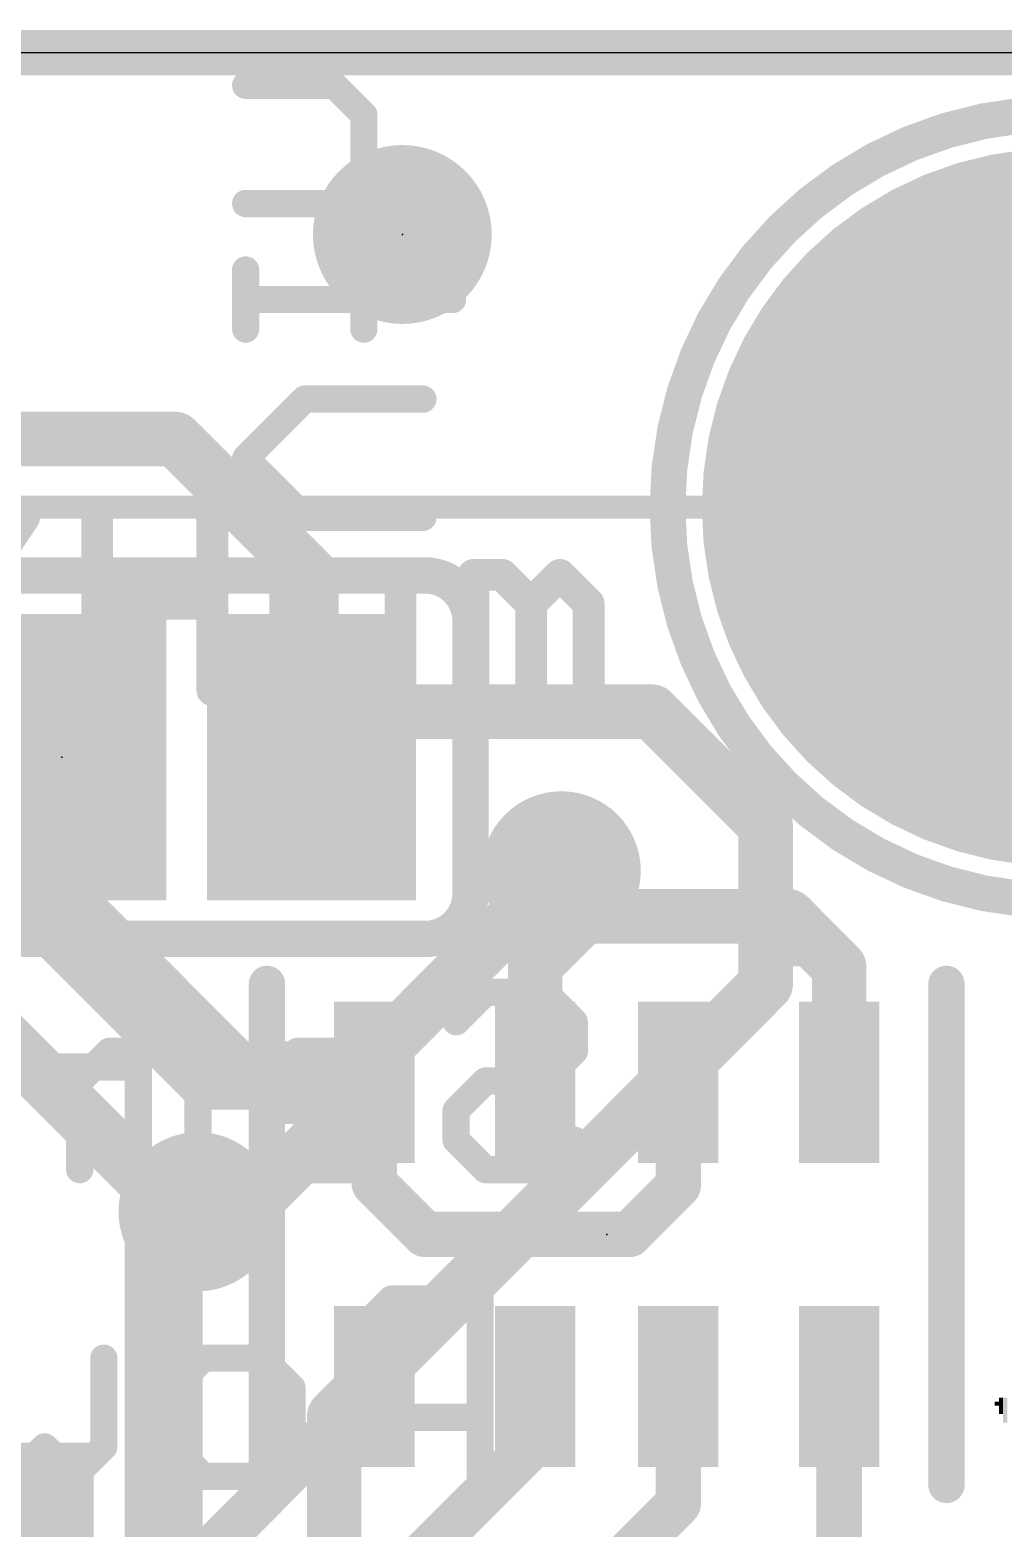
# Model space of a CAD drawing. Extents: x -0.1 to 34.1, y -8.2 to 23.
# Drawn here: x 17.09 to 22.54, y 14.62 to 22.99 of the extents above; entities that cross this region are included whole.
import ezdxf

# ---------------------------------------------------------------- set-up
doc = ezdxf.new("R2010")
doc.units = 0
for name, color, linetype in [('1', 12, 'CONTINUOUS'), ('16', 5, 'CONTINUOUS'), ('17', 110, 'CONTINUOUS'), ('18', 110, 'CONTINUOUS'), ('20', 53, 'CONTINUOUS'), ('21', 40, 'CONTINUOUS'), ('22', 6, 'CONTINUOUS'), ('23', 40, 'CONTINUOUS'), ('24', 6, 'CONTINUOUS'), ('47', 253, 'CONTINUOUS')]:
    doc.layers.add(name, color=color, linetype=linetype)

# ---------------------------------------------------------------- blocks, each defined once
blk = doc.blocks.new('PIE')
at = {"const_width": 0.5}
blk.add_lwpolyline([(0, -0.25, 1), (0, 0.25, 1), (0, -0.25)], format="xyb", dxfattribs=at)
blk = doc.blocks.new('RECT')
blk.add_solid([(-0.5, -0.5), (0.5, -0.5), (-0.5, 0.5), (0.5, 0.5)])
blk = doc.blocks.new('ROUNDP')
at = {"const_width": 0.5}
blk.add_lwpolyline([(0, -0.25, 1), (0, 0.25, 1), (0, -0.25)], format="xyb", dxfattribs=at)
blk = doc.blocks.new('ROUNDV')
at = {"const_width": 0.5}
blk.add_lwpolyline([(0, -0.25, 1), (0, 0.25, 1), (0, -0.25)], format="xyb", dxfattribs=at)

msp = doc.modelspace()

# ---------------------------------------------------------------- linework, layer by layer
at = {"layer": '1'}
for points, const_width in [([(0, 22.86), (25.4, 22.86)], 0.254), ([(18.073, 17.106), (13.716, 21.463)], 0.3048), ([(20.066, 18.288), (20.32, 18.034)], 0.3048), ([(19.92, 17.761), (20.193, 18.034)], 0.3048), ([(20.193, 18.034), (20.32, 18.034)], 0.3048), ([(21.239, 18.034), (20.32, 18.034)], 0.3048), ([(21.366, 17.907), (21.239, 18.034)], 0.3048), ([(21.336, 18.034), (21.463, 17.907)], 0.3048), ([(21.463, 17.907), (21.366, 17.907)], 0.3048), ([(21.463, 17.907), (21.62, 17.75)], 0.3048), ([(19.92, 17.106), (19.92, 17.761)], 0.3048), ([(21.62, 17.75), (21.62, 17.106)], 0.3048), ([(19.02, 17.106), (18.073, 17.106)], 0.3048), ([(19.02, 17.106), (18.297, 16.383)], 0.3048), ([(19.02, 17.106), (19.02, 16.54)], 0.254), ([(20.72, 16.529), (20.72, 17.106)], 0.254), ([(19.02, 16.54), (19.304, 16.256)], 0.254), ([(20.447, 16.256), (20.72, 16.529)], 0.254), ([(18.297, 16.383), (18.034, 16.383)], 0.3048), ([(19.304, 16.256), (20.447, 16.256)], 0.254), ([(19.02, 15.406), (18.034, 14.42)], 0.254), ([(19.92, 15.406), (19.92, 15.094)], 0.254), ([(20.72, 14.751), (20.72, 15.406)], 0.254), ([(21.62, 15.406), (21.62, 14.204)], 0.254), ([(19.92, 15.094), (18.796, 13.97)], 0.254), ([(20.066, 14.097), (20.72, 14.751)], 0.254)]:
    msp.add_lwpolyline(points, dxfattribs=dict(at, const_width=const_width))
for points, const_width in [([(20.1199, 18.3419, 1), (20.0121, 18.2341)], 0.1524), ([(20.193, 18.1102, 1), (20.193, 17.9578)], 0.1524), ([(20.2469, 17.9801, 1), (20.1391, 18.0879)], 0.1524), ([(20.32, 18.1102, 1), (20.32, 17.9578)], 0.1524), ([(20.32, 17.9578, 1), (20.32, 18.1102)], 0.1524), ([(21.2929, 18.0879, 1), (21.1851, 17.9801)], 0.1524), ([(21.239, 17.9578, 1), (21.239, 18.1102)], 0.1524), ([(21.3899, 18.0879, 1), (21.2821, 17.9801)], 0.1524), ([(20.2661, 17.9801, 1), (20.3739, 18.0879)], 0.1524), ([(21.366, 17.9832, 1), (21.366, 17.8308)], 0.1524), ([(21.3121, 17.8531, 1), (21.4199, 17.9609)], 0.1524), ([(21.5169, 17.9609, 1), (21.4091, 17.8531)], 0.1524), ([(21.4091, 17.8531, 1), (21.5169, 17.9609)], 0.1524), ([(21.463, 17.8308, 1), (21.463, 17.9832)], 0.1524), ([(19.9962, 17.761, 1), (19.8438, 17.761)], 0.1524), ([(19.8661, 17.8149, 1), (19.9739, 17.7071)], 0.1524), ([(21.6962, 17.75, 1), (21.5438, 17.75)], 0.1524), ([(21.5661, 17.6961, 1), (21.6739, 17.8039)], 0.1524), ([(18.073, 17.1822, 1), (18.073, 17.0298)], 0.1524), ([(19.0739, 17.0521, 1), (18.9661, 17.1599)], 0.1524), ([(19.02, 17.0298, 1), (19.02, 17.1822)], 0.1524), ([(18.0191, 17.0521, 1), (18.1269, 17.1599)], 0.1524), ([(19.0835, 17.106, 1), (18.9565, 17.106)], 0.127), ([(19.8438, 17.106, 1), (19.9962, 17.106)], 0.1524), ([(20.7835, 17.106, 1), (20.6565, 17.106)], 0.127), ([(21.5438, 17.106, 1), (21.6962, 17.106)], 0.1524), ([(19.0649, 16.5849, 1), (18.9751, 16.4951)], 0.127), ([(18.9565, 16.54, 1), (19.0835, 16.54)], 0.127), ([(20.6565, 16.529, 1), (20.7835, 16.529)], 0.127), ([(20.7649, 16.4841, 1), (20.6751, 16.5739)], 0.127), ([(18.034, 16.4592, 1), (18.034, 16.3068)], 0.1524), ([(18.2431, 16.4369, 1), (18.3509, 16.3291)], 0.1524), ([(18.297, 16.3068, 1), (18.297, 16.4592)], 0.1524), ([(19.304, 16.3195, 1), (19.304, 16.1925)], 0.127), ([(19.2591, 16.2111, 1), (19.3489, 16.3009)], 0.127), ([(20.4021, 16.3009, 1), (20.4919, 16.2111)], 0.127), ([(20.447, 16.1925, 1), (20.447, 16.3195)], 0.127), ([(19.0649, 15.3611, 1), (18.9751, 15.4509)], 0.127), ([(19.9835, 15.406, 1), (19.8565, 15.406)], 0.127), ([(20.7835, 15.406, 1), (20.6565, 15.406)], 0.127), ([(21.6835, 15.406, 1), (21.5565, 15.406)], 0.127), ([(19.8565, 15.094, 1), (19.9835, 15.094)], 0.127), ([(19.9649, 15.0491, 1), (19.8751, 15.1389)], 0.127), ([(20.7649, 14.7061, 1), (20.6751, 14.7959)], 0.127), ([(20.6565, 14.751, 1), (20.7835, 14.751)], 0.127)]:
    msp.add_lwpolyline(points, format="xyb", dxfattribs=dict(at, const_width=const_width))
at = {"layer": '16'}
for points, const_width in [([(0, 22.86), (25.4, 22.86)], 0.254), ([(10.668, 20.701), (17.907, 20.701)], 0.3048), ([(17.907, 20.701), (18.669, 19.939)], 0.3048), ([(18.669, 19.939), (18.669, 18.923)], 0.3048), ([(18.669, 18.923), (18.923, 19.177)], 0.3048), ([(18.923, 19.177), (20.574, 19.177)], 0.3048), ([(20.574, 19.177), (21.209, 18.542)], 0.3048), ([(17.272, 18.923), (17.272, 18.161)], 0.3048), ([(21.209, 18.542), (21.209, 17.653)], 0.3048), ([(15.875, 18.415), (17.907, 16.383)], 0.3048), ([(20.066, 18.288), (18.9611, 17.1831)], 0.3048), ([(17.272, 18.161), (18.2499, 17.1831)], 0.3048), ([(16.3322, 17.9756), (17.907, 16.4008)], 0.3048), ([(21.209, 17.653), (18.796, 15.24)], 0.3048), ([(18.9611, 17.1831), (18.2499, 17.1831)], 0.3048), ([(17.907, 16.4008), (17.907, 16.383)], 0.3048), ([(17.907, 16.383), (17.907, 6.6287)], 0.3048), ([(17.907, 16.383), (18.034, 16.256)], 0.3048), ([(18.034, 16.383), (18.034, 16.256)], 0.3048), ([(18.796, 15.24), (18.796, 11.049)], 0.3048)]:
    msp.add_lwpolyline(points, dxfattribs=dict(at, const_width=const_width))
at = {"layer": '16', "const_width": 0.1524}
for points in [[(17.9609, 20.7549, 1), (17.8531, 20.6471)], [(17.907, 20.6248, 1), (17.907, 20.7772)], [(18.7452, 19.939, 1), (18.5928, 19.939)], [(18.6151, 19.8851, 1), (18.7229, 19.9929)], [(18.923, 19.2532, 1), (18.923, 19.1008)], [(18.9769, 19.1231, 1), (18.8691, 19.2309)], [(20.6279, 19.2309, 1), (20.5201, 19.1231)], [(20.574, 19.1008, 1), (20.574, 19.2532)], [(17.3482, 18.923, 1), (17.1958, 18.923)], [(18.6151, 18.9769, 1), (18.7229, 18.8691)], [(18.5928, 18.923, 1), (18.7452, 18.923)], [(21.2852, 18.542, 1), (21.1328, 18.542)], [(21.1551, 18.4881, 1), (21.2629, 18.5959)], [(20.1199, 18.2341, 1), (20.0121, 18.3419)], [(17.3259, 18.2149, 1), (17.2181, 18.1071)], [(17.1958, 18.161, 1), (17.3482, 18.161)], [(21.2629, 17.5991, 1), (21.1551, 17.7069)], [(21.1328, 17.653, 1), (21.2852, 17.653)], [(18.2499, 17.2593, 1), (18.2499, 17.1069)], [(18.9611, 17.1069, 1), (18.9611, 17.2593)], [(18.196, 17.1292, 1), (18.3038, 17.237)], [(18.9072, 17.237, 1), (19.015, 17.1292)], [(17.9832, 16.4008, 1), (17.8308, 16.4008)], [(17.9832, 16.383, 1), (17.8308, 16.383)], [(17.9609, 16.4369, 1), (17.8531, 16.3291)], [(17.8531, 16.3469, 1), (17.9609, 16.4547)], [(17.8531, 16.3291, 1), (17.9609, 16.4369)], [(18.1102, 16.383, 1), (17.9578, 16.383)], [(17.8308, 16.383, 1), (17.9832, 16.383)], [(17.9578, 16.256, 1), (18.1102, 16.256)], [(17.9801, 16.2021, 1), (18.0879, 16.3099)], [(18.8722, 15.24, 1), (18.7198, 15.24)], [(18.7421, 15.2939, 1), (18.8499, 15.1861)]]:
    msp.add_lwpolyline(points, format="xyb", dxfattribs=at)
at = {"layer": '20'}
msp.add_line((22.86, 22.86), (2.54, 22.86), dxfattribs=at)
at = {"layer": '21'}
for points, const_width in [([(22.86, 18.12, 1), (22.86, 22.52, 1), (22.86, 18.12)], 0.2), ([(17.0988, 20.239, 1), (17.0248, 20.2883)], 0.0889), ([(17.5147, 20.2637, 1), (17.4258, 20.2637)], 0.0889), ([(18.1587, 20.2637, 1), (18.0698, 20.2637)], 0.0889), ([(18.5672, 19.9417, 1), (18.4783, 19.9417)], 0.0889), ([(19.2112, 19.9417, 1), (19.1223, 19.9417)], 0.0889), ([(19.6196, 19.9417, 1), (19.5307, 19.9417)], 0.0889), ([(19.5752, 19.9861, 1), (19.5752, 19.8972)], 0.0889), ([(19.7676, 19.9731, 1), (19.7048, 19.9102)], 0.0889), ([(19.7362, 19.8972, 1), (19.7362, 19.9861)], 0.0889), ([(20.0896, 19.9731, 1), (20.0268, 19.9102)], 0.0889), ([(20.0896, 19.9102, 1), (20.0268, 19.9731)], 0.0889), ([(17.4703, 19.8251, 1), (17.4703, 19.7362)], 0.0889), ([(18.1143, 19.7362, 1), (18.1143, 19.8251)], 0.0889), ([(19.9417, 19.7807, 1), (19.8528, 19.7807)], 0.0889), ([(19.8658, 19.8121, 1), (19.9286, 19.7492)], 0.0889), ([(19.8658, 19.7492, 1), (19.9286, 19.8121)], 0.0889), ([(20.2637, 19.7807, 1), (20.1748, 19.7807)], 0.0889), ([(20.1878, 19.7492, 1), (20.2506, 19.8121)], 0.0889), ([(18.5542, 19.4901, 1), (18.4913, 19.4272)], 0.0889), ([(18.4783, 19.4587, 1), (18.5672, 19.4587)], 0.0889), ([(17.4258, 19.2977, 1), (17.5147, 19.2977)], 0.0889), ([(18.0698, 19.2977, 1), (18.1587, 19.2977)], 0.0889), ([(18.6837, 19.3421, 1), (18.6837, 19.2532)], 0.0889), ([(18.6523, 19.2662, 1), (18.7152, 19.3291)], 0.0889), ([(19.1223, 19.2977, 1), (19.2112, 19.2977)], 0.0889), ([(19.1668, 19.2532, 1), (19.1668, 19.3421)], 0.0889), ([(19.5307, 19.2977, 1), (19.6196, 19.2977)], 0.0889), ([(19.8528, 19.2977, 1), (19.9417, 19.2977)], 0.0889), ([(20.1748, 19.2977, 1), (20.2637, 19.2977)], 0.0889), ([(18.4708, 17.656, 1), (18.3692, 17.656)], 0.1016), ([(22.2708, 17.656, 1), (22.1692, 17.656)], 0.1016), ([(17.7381, 17.192, 1), (17.6619, 17.192)], 0.0762), ([(17.7, 17.1539, 1), (17.7, 17.2301)], 0.0762), ([(18.3692, 14.856, 1), (18.4708, 14.856)], 0.1016), ([(22.1692, 14.856, 1), (22.2708, 14.856)], 0.1016)]:
    msp.add_lwpolyline(points, format="xyb", dxfattribs=dict(at, const_width=const_width))
for points, const_width in [([(16.4178, 19.2977), (17.0618, 20.2637)], 0.1778), ([(17.4703, 19.2977), (17.4703, 20.2637)], 0.1778), ([(18.1143, 20.2637), (18.1143, 19.2977)], 0.1778), ([(18.5227, 19.9417), (18.5227, 19.4587)], 0.1778), ([(19.1668, 19.2977), (19.1668, 19.9417)], 0.1778), ([(19.5752, 19.2977), (19.5752, 19.9417)], 0.1778), ([(19.5752, 19.9417), (19.7362, 19.9417)], 0.1778), ([(19.7362, 19.9417), (19.8972, 19.7807)], 0.1778), ([(19.8972, 19.7807), (20.0582, 19.9417)], 0.1778), ([(20.0582, 19.9417), (20.2192, 19.7807)], 0.1778), ([(17.4703, 19.7807), (18.1143, 19.7807)], 0.1778), ([(19.8972, 19.7807), (19.8972, 19.2977)], 0.1778), ([(20.2192, 19.7807), (20.2192, 19.2977)], 0.1778), ([(18.5227, 19.4587), (18.6837, 19.2977)], 0.1778), ([(18.6837, 19.2977), (19.1668, 19.2977)], 0.1778), ([(18.42, 14.856), (18.42, 17.656)], 0.2032), ([(22.22, 17.656), (22.22, 14.856)], 0.2032), ([(7.7, 17.192), (17.7, 17.192)], 0.1524), ([(17.7, 17.192), (17.7, 7.192)], 0.1524)]:
    msp.add_lwpolyline(points, dxfattribs=dict(at, const_width=const_width))
at = {"layer": '22'}
for points, const_width in [([(18.7964, 22.678), (18.3007, 22.678)], 0.1524), ([(18.9617, 22.5127), (18.7964, 22.678)], 0.1524), ([(18.9617, 22.017), (18.9617, 22.5127)], 0.1524), ([(18.3007, 22.017), (18.9617, 22.017)], 0.1524), ([(18.3007, 21.3154), (18.3007, 21.6459)], 0.1524), ([(18.9617, 21.4806), (18.3007, 21.4806)], 0.1524), ([(18.9617, 21.3154), (18.9617, 21.4806)], 0.1524), ([(19.4574, 21.4806), (19.2921, 21.4806)], 0.1524), ([(18.3007, 20.5934), (18.6312, 20.9239)], 0.1524), ([(18.6312, 20.9239), (19.2921, 20.9239)], 0.1524), ([(18.6312, 20.2629), (18.3007, 20.5934)], 0.1524), ([(19.2921, 20.2629), (18.6312, 20.2629)], 0.1524), ([(19.304, 19.939), (15.24, 19.939)], 0.2032), ([(19.558, 19.685), (19.558, 18.161)], 0.2032), ([(15.24, 17.907), (19.304, 17.907)], 0.2032), ([(19.4775, 17.4442), (19.6427, 17.6094)], 0.1524), ([(19.6427, 17.6094), (19.9732, 17.6094)], 0.1524), ([(19.9732, 17.6094), (20.1385, 17.4442)], 0.1524), ([(20.1385, 17.4442), (20.1385, 17.2789)], 0.1524), ([(17.5378, 17.2789), (17.3726, 17.1137)], 0.1524), ([(18.0336, 17.2789), (17.5378, 17.2789)], 0.1524), ([(18.0336, 16.618), (18.0336, 17.2789)], 0.1524), ([(18.5903, 17.2789), (18.4251, 17.1137)], 0.1524), ([(18.9208, 17.2789), (18.5903, 17.2789)], 0.1524), ([(19.086, 17.1137), (18.9208, 17.2789)], 0.1524), ([(20.1385, 17.2789), (19.9732, 17.1137)], 0.1524), ([(17.3726, 17.1137), (17.3726, 16.618)], 0.1524), ([(18.4251, 17.1137), (18.4251, 16.9484)], 0.1524), ([(19.086, 16.7832), (19.086, 17.1137)], 0.1524), ([(19.6427, 17.1137), (19.4775, 16.9484)], 0.1524), ([(19.9732, 17.1137), (19.6427, 17.1137)], 0.1524), ([(18.4251, 16.9484), (19.086, 16.9484)], 0.1524), ([(19.4775, 16.9484), (19.4775, 16.7832)], 0.1524), ([(18.9208, 16.618), (19.086, 16.7832)], 0.1524), ([(19.4775, 16.7832), (19.6427, 16.618)], 0.1524), ([(19.9732, 16.618), (20.1385, 16.7832)], 0.1524), ([(18.5903, 16.618), (18.9208, 16.618)], 0.1524), ([(19.6427, 16.618), (19.9732, 16.618)], 0.1524), ([(19.1165, 15.8949), (18.9513, 15.7297)], 0.1524), ([(19.6122, 15.8949), (19.1165, 15.8949)], 0.1524), ([(19.6122, 14.9035), (19.6122, 15.8949)], 0.1524), ([(18.9513, 15.7297), (18.9513, 15.3992)], 0.1524), ([(17.5073, 15.5644), (17.5073, 15.0687)], 0.1524), ([(17.8988, 15.3992), (18.0641, 15.5644)], 0.1524), ([(18.0641, 15.5644), (18.3945, 15.5644)], 0.1524), ([(18.3945, 15.5644), (18.5598, 15.3992)], 0.1524), ([(17.8988, 15.0687), (17.8988, 15.3992)], 0.1524), ([(18.5598, 15.3992), (18.5598, 15.0687)], 0.1524), ([(18.9513, 15.3992), (19.1165, 15.2339)], 0.1524), ([(19.1165, 15.2339), (19.6122, 15.2339)], 0.1524), ([(17.1768, 15.0687), (17.0116, 14.9035)], 0.1524), ([(17.3421, 14.9035), (17.1768, 15.0687)], 0.1524), ([(17.5073, 15.0687), (17.3421, 14.9035)], 0.1524), ([(18.0641, 14.9035), (17.8988, 15.0687)], 0.1524), ([(18.5598, 15.0687), (18.3945, 14.9035)], 0.1524), ([(18.3945, 14.9035), (18.0641, 14.9035)], 0.1524)]:
    msp.add_lwpolyline(points, dxfattribs=dict(at, const_width=const_width))
for points, const_width in [([(18.3007, 22.7161, 1), (18.3007, 22.6399)], 0.0762), ([(18.8234, 22.7049, 1), (18.7695, 22.651)], 0.0762), ([(18.7964, 22.6399, 1), (18.7964, 22.7161)], 0.0762), ([(18.9998, 22.5127, 1), (18.9236, 22.5127)], 0.0762), ([(18.9347, 22.4858, 1), (18.9886, 22.5397)], 0.0762), ([(18.3007, 22.0551, 1), (18.3007, 21.9789)], 0.0762), ([(18.9236, 22.017, 1), (18.9998, 22.017)], 0.0762), ([(18.9617, 21.9789, 1), (18.9617, 22.0551)], 0.0762), ([(18.3388, 21.6459, 1), (18.2626, 21.6459)], 0.0762), ([(18.3007, 21.5187, 1), (18.3007, 21.4425)], 0.0762), ([(18.9998, 21.4806, 1), (18.9236, 21.4806)], 0.0762), ([(18.9617, 21.4425, 1), (18.9617, 21.5187)], 0.0762), ([(19.2921, 21.5187, 1), (19.2921, 21.4425)], 0.0762), ([(19.4574, 21.4425, 1), (19.4574, 21.5187)], 0.0762), ([(18.2626, 21.3154, 1), (18.3388, 21.3154)], 0.0762), ([(18.9236, 21.3154, 1), (18.9998, 21.3154)], 0.0762), ([(18.6312, 20.962, 1), (18.6312, 20.8858)], 0.0762), ([(18.6581, 20.8969, 1), (18.6042, 20.9508)], 0.0762), ([(19.2921, 20.8858, 1), (19.2921, 20.962)], 0.0762), ([(18.3276, 20.6203, 1), (18.2738, 20.5665)], 0.0762), ([(18.2738, 20.6203, 1), (18.3276, 20.5665)], 0.0762), ([(18.6312, 20.301, 1), (18.6312, 20.2248)], 0.0762), ([(18.6042, 20.236, 1), (18.6581, 20.2899)], 0.0762), ([(19.2921, 20.2248, 1), (19.2921, 20.301)], 0.0762), ([(19.558, 19.685, 0.4142), (19.304, 19.939)], 0.2032), ([(19.304, 19.9898, 1), (19.304, 19.8882)], 0.1016), ([(19.304, 19.8882, 1), (19.304, 19.9898)], 0.1016), ([(19.6088, 19.685, 1), (19.5072, 19.685)], 0.1016), ([(19.5072, 19.685, 1), (19.6088, 19.685)], 0.1016), ([(19.304, 17.907, 0.4142), (19.558, 18.161)], 0.2032), ([(19.6088, 18.161, 1), (19.5072, 18.161)], 0.1016), ([(19.5072, 18.161, 1), (19.6088, 18.161)], 0.1016), ([(19.304, 17.9578, 1), (19.304, 17.8562)], 0.1016), ([(19.304, 17.8562, 1), (19.304, 17.9578)], 0.1016), ([(19.6427, 17.6475, 1), (19.6427, 17.5713)], 0.0762), ([(19.6697, 17.5825, 1), (19.6158, 17.6363)], 0.0762), ([(20.0002, 17.6363, 1), (19.9463, 17.5825)], 0.0762), ([(19.9732, 17.5713, 1), (19.9732, 17.6475)], 0.0762), ([(19.4506, 17.4711, 1), (19.5045, 17.4172)], 0.0762), ([(20.1766, 17.4442, 1), (20.1004, 17.4442)], 0.0762), ([(20.1115, 17.4172, 1), (20.1654, 17.4711)], 0.0762), ([(17.5378, 17.317, 1), (17.5378, 17.2408)], 0.0762), ([(17.5648, 17.252, 1), (17.5109, 17.3059)], 0.0762), ([(18.0717, 17.2789, 1), (17.9955, 17.2789)], 0.0762), ([(18.0336, 17.2408, 1), (18.0336, 17.317)], 0.0762), ([(18.5903, 17.317, 1), (18.5903, 17.2408)], 0.0762), ([(18.6172, 17.252, 1), (18.5633, 17.3059)], 0.0762), ([(18.9477, 17.3059, 1), (18.8938, 17.252)], 0.0762), ([(18.9208, 17.2408, 1), (18.9208, 17.317)], 0.0762), ([(20.1654, 17.252, 1), (20.1115, 17.3059)], 0.0762), ([(20.1004, 17.2789, 1), (20.1766, 17.2789)], 0.0762), ([(17.3456, 17.1406, 1), (17.3995, 17.0867)], 0.0762), ([(17.4107, 17.1137, 1), (17.3345, 17.1137)], 0.0762), ([(18.3981, 17.1406, 1), (18.452, 17.0867)], 0.0762), ([(18.4632, 17.1137, 1), (18.387, 17.1137)], 0.0762), ([(19.1241, 17.1137, 1), (19.0479, 17.1137)], 0.0762), ([(19.0591, 17.0867, 1), (19.113, 17.1406)], 0.0762), ([(19.6427, 17.1518, 1), (19.6427, 17.0756)], 0.0762), ([(19.6697, 17.0867, 1), (19.6158, 17.1406)], 0.0762), ([(19.9463, 17.1406, 1), (20.0002, 17.0867)], 0.0762), ([(19.9732, 17.0756, 1), (19.9732, 17.1518)], 0.0762), ([(18.4251, 16.9865, 1), (18.4251, 16.9103)], 0.0762), ([(19.086, 16.9103, 1), (19.086, 16.9865)], 0.0762), ([(19.5156, 16.9484, 1), (19.4394, 16.9484)], 0.0762), ([(19.4506, 16.9754, 1), (19.5045, 16.9215)], 0.0762), ([(18.387, 16.9484, 1), (18.4632, 16.9484)], 0.0762), ([(19.113, 16.7562, 1), (19.0591, 16.8101)], 0.0762), ([(19.5045, 16.8101, 1), (19.4506, 16.7562)], 0.0762), ([(20.1654, 16.7562, 1), (20.1115, 16.8101)], 0.0762), ([(19.0479, 16.7832, 1), (19.1241, 16.7832)], 0.0762), ([(19.4394, 16.7832, 1), (19.5156, 16.7832)], 0.0762), ([(18.5903, 16.6561, 1), (18.5903, 16.5799)], 0.0762), ([(18.8938, 16.6449, 1), (18.9477, 16.591)], 0.0762), ([(18.9208, 16.5799, 1), (18.9208, 16.6561)], 0.0762), ([(19.6427, 16.6561, 1), (19.6427, 16.5799)], 0.0762), ([(19.6158, 16.591, 1), (19.6697, 16.6449)], 0.0762), ([(19.9463, 16.6449, 1), (20.0002, 16.591)], 0.0762), ([(19.9732, 16.5799, 1), (19.9732, 16.6561)], 0.0762), ([(17.3345, 16.618, 1), (17.4107, 16.618)], 0.0762), ([(17.9955, 16.618, 1), (18.0717, 16.618)], 0.0762), ([(19.1165, 15.933, 1), (19.1165, 15.8568)], 0.0762), ([(19.1435, 15.868, 1), (19.0896, 15.9218)], 0.0762), ([(19.6503, 15.8949, 1), (19.5741, 15.8949)], 0.0762), ([(19.6122, 15.8568, 1), (19.6122, 15.933)], 0.0762), ([(18.9243, 15.7566, 1), (18.9782, 15.7027)], 0.0762), ([(18.9894, 15.7297, 1), (18.9132, 15.7297)], 0.0762), ([(17.5454, 15.5644, 1), (17.4692, 15.5644)], 0.0762), ([(18.0641, 15.6025, 1), (18.0641, 15.5263)], 0.0762), ([(18.091, 15.5375, 1), (18.0371, 15.5914)], 0.0762), ([(18.4215, 15.5914, 1), (18.3676, 15.5375)], 0.0762), ([(18.3945, 15.5263, 1), (18.3945, 15.6025)], 0.0762), ([(17.9369, 15.3992, 1), (17.8607, 15.3992)], 0.0762), ([(17.8719, 15.4261, 1), (17.9258, 15.3722)], 0.0762), ([(18.5979, 15.3992, 1), (18.5217, 15.3992)], 0.0762), ([(18.5328, 15.3722, 1), (18.5867, 15.4261)], 0.0762), ([(18.9782, 15.4261, 1), (18.9243, 15.3722)], 0.0762), ([(18.9132, 15.3992, 1), (18.9894, 15.3992)], 0.0762), ([(19.1165, 15.272, 1), (19.1165, 15.1958)], 0.0762), ([(19.0896, 15.207, 1), (19.1435, 15.2609)], 0.0762), ([(19.6122, 15.1958, 1), (19.6122, 15.272)], 0.0762), ([(17.2038, 15.0956, 1), (17.1499, 15.0417)], 0.0762), ([(17.2038, 15.0417, 1), (17.1499, 15.0956)], 0.0762), ([(17.4692, 15.0687, 1), (17.5454, 15.0687)], 0.0762), ([(17.5343, 15.0417, 1), (17.4804, 15.0956)], 0.0762), ([(17.9258, 15.0956, 1), (17.8719, 15.0417)], 0.0762), ([(17.8607, 15.0687, 1), (17.9369, 15.0687)], 0.0762), ([(18.5217, 15.0687, 1), (18.5979, 15.0687)], 0.0762), ([(18.5867, 15.0417, 1), (18.5328, 15.0956)], 0.0762), ([(17.3151, 14.9304, 1), (17.369, 14.8765)], 0.0762), ([(17.3151, 14.8765, 1), (17.369, 14.9304)], 0.0762), ([(18.0641, 14.9416, 1), (18.0641, 14.8654)], 0.0762), ([(18.0371, 14.8765, 1), (18.091, 14.9304)], 0.0762), ([(18.3676, 14.9304, 1), (18.4215, 14.8765)], 0.0762), ([(18.3945, 14.8654, 1), (18.3945, 14.9416)], 0.0762), ([(19.5741, 14.9035, 1), (19.6503, 14.9035)], 0.0762)]:
    msp.add_lwpolyline(points, format="xyb", dxfattribs=dict(at, const_width=const_width))
at = {"layer": '23'}
for p in [(19.177, 21.844), (20.32, 16.256)]:
    msp.add_point(p, dxfattribs=at)
at = {"layer": '24'}
msp.add_point((17.272, 18.923), dxfattribs=at)
at = {"layer": '47', "const_width": 0.13}
for points in [[(12.319, 22.86), (34.081, 22.86)], [(12.7, 20.32), (30.144, 20.32)]]:
    msp.add_lwpolyline(points, dxfattribs=at)

# ---------------------------------------------------------------- block references
at = {"layer": '1'}
msp.add_blockref('PIE', (19.177, 21.844), dxfattribs=at)
for p, xscale, yscale, rotation in [((19.02, 17.106), 0.45, 0.9, 180), ((19.92, 17.106), 0.45, 0.9, 180), ((20.72, 17.106), 0.45, 0.9, 180), ((21.62, 17.106), 0.45, 0.9, 180), ((19.02, 15.406), 0.45, 0.9, 180), ((19.92, 15.406), 0.45, 0.9, 180), ((20.72, 15.406), 0.45, 0.9, 180), ((21.62, 15.406), 0.45, 0.9, 180), ((16.7, 14.692), 0.8, 1.5, 90)]:
    msp.add_blockref('RECT', p, dxfattribs=dict(at, xscale=xscale, yscale=yscale, rotation=rotation))
at = {"layer": '16', "xscale": 1.1684, "yscale": 1.6002}
for p in [(17.272, 18.923), (18.669, 18.923)]:
    msp.add_blockref('RECT', p, dxfattribs=at)
at = {"layer": '17', "xscale": 4.016, "yscale": 4.016}
msp.add_blockref('ROUNDP', (22.86, 20.32), dxfattribs=at)
msp.add_blockref('ROUNDP', (22.86, 20.32), dxfattribs=at)
at = {"layer": '18', "xscale": 0.889, "yscale": 0.889}
for p in [(20.066, 18.288), (20.066, 18.288), (18.034, 16.383), (18.034, 16.383)]:
    msp.add_blockref('ROUNDV', p, dxfattribs=at)
at = {"layer": '22', "yscale": 0.0231, "rotation": 90}
for p, xscale in [((22.502, 15.3099), 0.0229), ((22.5251, 15.2984), 0.0914), ((22.5482, 15.2743), 0.1397)]:
    msp.add_blockref('RECT', p, dxfattribs=dict(at, xscale=xscale))

doc.saveas('drawing.dxf')
